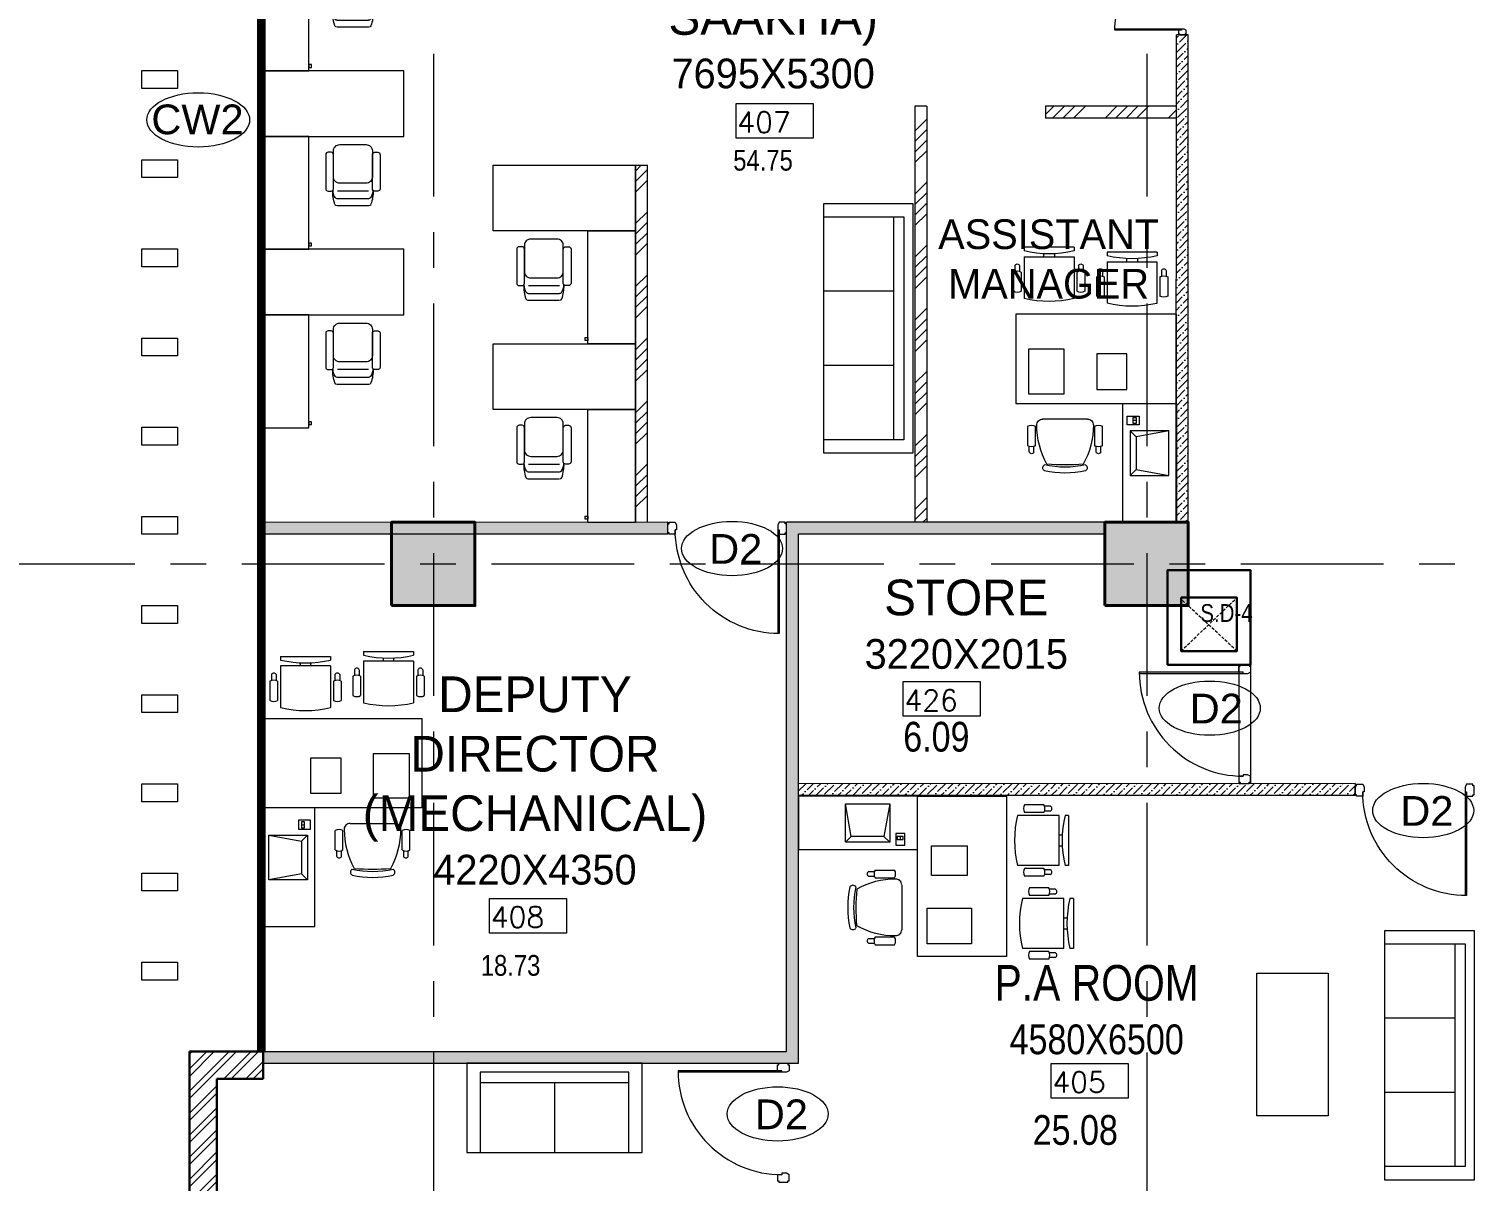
# Model space of a CAD drawing. Header units: millimetres. Extents: x 24487468 to 24959437, y -333213 to 842934.
# Drawn here: x 24724845 to 24737001, y 188550 to 198241 of the extents above; entities that cross this region are included whole.
import ezdxf

# ---------------------------------------------------------------- set-up
doc = ezdxf.new("R2010")
doc.units = ezdxf.units.MM
doc.header["$MEASUREMENT"] = 0
doc.linetypes.add('Centreline', pattern=[21, 12, -3, 3, -3])
doc.linetypes.add('DASHED2', pattern=[0.375, 0.25, -0.125])
for name, color, linetype, lineweight in [('A 0.13 dw', 175, 'Continuous', 5), ('A 0.13furniture', 30, 'Continuous', 0), ('AREA', 7, 'Continuous', 5), ('COLUMN', 12, 'Continuous', 40), ('HACTH', 8, 'Continuous', 0), ('hatch', 9, 'Continuous', 0), ('p1 plan grid lck', 6, 'Continuous', 5), ('room number', 99, 'Continuous', 20), ('text', 7, 'Continuous', 15), ('TEXT ROOM', 3, 'Continuous', 15), ('wall', 53, 'Continuous', 15), ('Wall1', 37, 'Continuous', 30), ('WALL2', 4, 'Continuous', 15), ('win shutters', 140, 'Continuous', 25)]:
    doc.layers.add(name, color=color, linetype=linetype, lineweight=lineweight)
doc.styles.add('arial', font='times.ttf')
doc.styles.add('ATTR', font='romans.shx', dxfattribs={"width": 0.8, "height": 0.48})
doc.styles.add('LABEL', font='arial.ttf', dxfattribs={"height": 18})
doc.styles.add('ordinary', font='arial.ttf')
doc.styles.add('ROMANS', font='romans__.ttf')
doc.styles.add('Tahoma', font='technic_.ttf')

# ---------------------------------------------------------------- blocks, each defined once
blk = doc.blocks.new('column 350')
at = {"layer": 'COLUMN', "ltscale": 100}
h = blk.add_hatch(color=256, dxfattribs=at)
h.dxf.hatch_style = 1
h.paths.add_polyline_path([(1327.5, 1037.5), (627.5, 1037.5), (627.5, 337.5), (1327.5, 337.5)])
blk.add_lwpolyline([(627.5, 1037.5), (1327.5, 1037.5), (1327.5, 337.5), (627.5, 337.5)], close=True, dxfattribs=at)
blk = doc.blocks.new('md1')
at = {"layer": 'A 0.13 dw'}
for p, q in [((-924, 1799), (-936, 1799)), ((-936, 1799), (-936, 1748)), ((-936, 1748), (-911, 1736)), ((-924, 1811), (-924, 1799)), ((-848, 1811), (-924, 1811)), ((-911, 1736), (-874, 1736)), ((-874, 1736), (-874, 1748)), ((-874, 1748), (-836, 1748)), ((-874, 1748), (0, 1748)), ((-874, 1736), (0, 1736)), ((-848, 1799), (-848, 1811)), ((-836, 1799), (-848, 1799)), ((-836, 1748), (-836, 1799)), ((-936, 0), (-911, 12)), ((-936, -51), (-936, 0)), ((-911, 12), (-874, 12)), ((-874, 12), (-874, 0)), ((-874, 12), (0, 12)), ((-874, 0), (-836, 0)), ((-874, 0), (0, 0)), ((-836, 0), (-836, -51)), ((-924, -51), (-936, -51)), ((-924, -63), (-924, -51)), ((-848, -63), (-924, -63)), ((-836, -51), (-848, -51)), ((-848, -51), (-848, -63))]:
    blk.add_line(p, q, dxfattribs=at)
for points in [[(0, 1748), (0, 1748, -0.414214), (-874, 874)], [(0, 0), (0, 0, 0.414214), (-874, 874)]]:
    blk.add_lwpolyline(points, format="xyb", dxfattribs=at)
blk = doc.blocks.new('Door1000-flat-3')
at = {"layer": 'A 0.13 dw'}
for p, q in [((-38, 0), (-38, -12)), ((38, 0), (-38, 0)), ((-38, -12), (-50, -12)), ((-50, -12), (-50, -63)), ((-50, -63), (-25, -75)), ((-25, -75), (12, -75)), ((12, -75), (12, -63)), ((12, -63), (50, -63)), ((38, -12), (38, 0)), ((50, -12), (38, -12)), ((50, -63), (50, -12)), ((-50, -937), (-25, -925)), ((-50, -988), (-50, -937)), ((-25, -925), (12, -925)), ((12, -925), (12, -937)), ((12, -925), (886, -925)), ((12, -937), (50, -937)), ((12, -937), (886, -937)), ((50, -937), (50, -988)), ((-38, -988), (-50, -988)), ((-38, -1000), (-38, -988)), ((38, -1000), (-38, -1000)), ((50, -988), (38, -988)), ((38, -988), (38, -1000))]:
    blk.add_line(p, q, dxfattribs=at)
blk.add_lwpolyline([(886, -937), (886, -937, 0.414214), (12, -63)], format="xyb", dxfattribs=at)
blk = doc.blocks.new('Production Armchair 1-flat-3-flat-1')
at = {"layer": 'A 0.13furniture'}
for p, q in [((175, 302), (224, 302)), ((175, 262), (225, 262)), ((231, 315), (393, 315)), ((231, 250), (393, 250)), ((454, 189), (454, -188)), ((175, -261), (225, -261)), ((175, -300), (224, -300)), ((231, -248), (393, -248)), ((231, -313), (393, -313))]:
    blk.add_line(p, q, dxfattribs=at)
for centre, radius, start, end in [((185, 282), 21.8, 114.8953, 245.3358), ((284, 282), 62.8, 148.9511, 211.0489), ((340, 282), 62.8, 328.9511, 31.0489), ((804, 0), 804, 167.6021, 192.3979), ((44, 156), 30.3, 34.2916, 145.7084), ((854, 0), 804, 167.6021, 192.3979), ((1965, 0), 1896, 175.3453, 184.606), ((402, -433), 672, 89.8784, 119.0931), ((405, 190), 48.9, 359.252, 92.1864), ((44, -156), 30.3, 214.2902, 325.7098), ((402, 435), 672, 240.894, 270.1219), ((405, -188), 48.9, 267.8132, 0.748), ((185, -280), 21.8, 114.6645, 245.1044), ((284, -281), 62.8, 148.9511, 211.0489), ((340, -281), 62.8, 328.9511, 31.0489)]:
    blk.add_arc(centre, radius, start, end, dxfattribs=at)
at = {"layer": 'A 0.13furniture', "style": 'ATTR', "text_generation_flag": 4, "width": 0.8, "flags": 9}
blk.add_attdef('ESTCODE', (0, 0), '', height=0.126, rotation=270, dxfattribs=at)
blk = doc.blocks.new('Executive Armchair 1-flat-5-flat-1')
at = {"layer": 'A 0.13furniture'}
for p, q in [((-207.9205, 299.7425), (-369.9195, 299.7425)), ((-152.609, 286.8125), (-201.71775, 286.7925)), ((-152.68875, 247.275), (-200.6105, 247.28)), ((-80.00175, 209.8875), (-430.05475, 209.8875)), ((-207.9205, 234.94), (-369.9195, 234.94)), ((-80.00175, -209.89), (-80.00175, 209.8875)), ((0, 210), (-30.0025, 210)), ((0, 210), (0, -210)), ((-53.85975, 45), (-80.00175, 45)), ((-80.00175, -45), (-53.8405, -45)), ((-80.00175, -209.89), (-430.001, -209.89)), ((-207.9205, -234.9425), (-369.9195, -234.9425)), ((0, -210), (-30.0025, -210)), ((-207.9205, -299.745), (-369.9195, -299.745)), ((-152.609, -286.815), (-201.71775, -286.795)), ((-152.68875, -247.2775), (-200.6105, -247.2825))]:
    blk.add_line(p, q, dxfattribs=at)
for centre, radius, start, end in [((-316.09875, 267.3425), 62.82115, 148.951400001, 211.048700002), ((-261.74125, 267.3425), 62.82123, 328.951400001, 31.04859), ((-161.7745, 267.0625), 21.77348, 294.664000001, 65.104889999), ((439.44675, 0.11), 894.44925, 166.435999999, 193.5788), ((839.5795, 0), 894.58, 166.423299999, 193.576700001), ((-316.099, -267.3425), 62.821, 148.951299998, 211.048700002), ((-261.741, -267.3425), 62.821, 328.951299998, 31.04867), ((-161.7745, -267.065), 21.77342, 294.894900003, 65.336150001)]:
    blk.add_arc(centre, radius, start, end, dxfattribs=at)
at = {"layer": 'A 0.13furniture', "style": 'ATTR', "text_generation_flag": 4, "width": 0.8, "flags": 9}
blk.add_attdef('ESTCODE', (0, 0), '', height=0.1199, rotation=90, dxfattribs=at)
blk = doc.blocks.new('Executive Armchair 1-flat-6-flat-1')
at = {"layer": 'A 0.13furniture'}
for p, q in [((-207.9205, 299.7425), (-369.9195, 299.7425)), ((-152.609, 286.8125), (-201.71775, 286.7925)), ((-152.68875, 247.275), (-200.6105, 247.28)), ((-80.00175, 209.8875), (-430.05475, 209.8875)), ((-207.9205, 234.94), (-369.9195, 234.94)), ((-80.00175, -209.89), (-80.00175, 209.8875)), ((0, 210), (-30.0025, 210)), ((0, 210), (0, -210)), ((-53.85975, 45), (-80.00175, 45)), ((-80.00175, -45), (-53.8405, -45)), ((-80.00175, -209.89), (-430.001, -209.89)), ((-207.9205, -234.9425), (-369.9195, -234.9425)), ((0, -210), (-30.0025, -210)), ((-207.9205, -299.745), (-369.9195, -299.745)), ((-152.609, -286.815), (-201.71775, -286.795)), ((-152.68875, -247.2775), (-200.6105, -247.2825))]:
    blk.add_line(p, q, dxfattribs=at)
for centre, radius, start, end in [((-316.09875, 267.3425), 62.82115, 148.951400001, 211.048700002), ((-261.74125, 267.3425), 62.82123, 328.951400001, 31.04859), ((-161.7745, 267.0625), 21.77348, 294.664000001, 65.104889999), ((439.44675, 0.11), 894.44925, 166.435999999, 193.5788), ((839.5795, 0), 894.58, 166.423299999, 193.576700001), ((-316.099, -267.3425), 62.821, 148.951299998, 211.048700002), ((-261.741, -267.3425), 62.821, 328.951299998, 31.04867), ((-161.7745, -267.065), 21.77342, 294.894900003, 65.336150001)]:
    blk.add_arc(centre, radius, start, end, dxfattribs=at)
at = {"layer": 'A 0.13furniture', "style": 'ATTR', "text_generation_flag": 4, "width": 0.8, "flags": 9}
blk.add_attdef('ESTCODE', (0, 0), '', height=0.1199, rotation=90, dxfattribs=at)
blk = doc.blocks.new('ASD-flat-1-flat-1')
at = {"layer": 'A 0.13furniture'}
for p, q in [((552383, -73628), (551383, -73628)), ((551383, -73628), (551383, -74078)), ((551777, -74017), (551777, -73692)), ((551827, -73967), (551777, -73692)), ((551777, -73692), (552152, -73692)), ((552152, -73692), (552102, -73967)), ((552152, -73692), (552152, -74017)), ((551777, -74017), (551827, -73967)), ((552152, -74017), (551777, -74017)), ((552102, -73967), (551827, -73967)), ((552102, -73967), (552152, -74017)), ((552202, -73942), (552202, -74042)), ((552277, -73942), (552202, -73942)), ((552214, -73967), (552214, -73992)), ((552264, -73967), (552214, -73967)), ((552214, -73992), (552264, -73992)), ((552239, -73967), (552239, -73992)), ((552264, -73992), (552264, -73967)), ((552277, -74042), (552277, -73942)), ((551383, -74078), (552383, -74078)), ((552202, -74042), (552277, -74042))]:
    blk.add_line(p, q, dxfattribs=at)
for points in [[(553133, -73628), (553133, -74978), (552383, -74978), (552383, -73628)], [(552801, -74296), (552501, -74296), (552501, -74046), (552801, -74046)], [(552839, -74871), (552464, -74871), (552464, -74571), (552839, -74571)]]:
    blk.add_lwpolyline(points, close=True, dxfattribs=at)
for name, p in [('Executive Armchair 1-flat-6-flat-1', (553655, -74001)), ('Production Armchair 1-flat-3-flat-1', (551797, -74565)), ('Executive Armchair 1-flat-5-flat-1', (553696, -74699))]:
    blk.add_blockref(name, p, dxfattribs=at)
at = {"layer": 'A 0.13furniture', "style": 'ATTR', "width": 0.8, "flags": 9}
blk.add_attdef('ESTCODE', (551777, -73692), '', height=0.00147, dxfattribs=at)
blk = doc.blocks.new('tt1')
at = {"layer": 'A 0.13furniture'}
for p, q in [((-1136, 904), (-1136, 641)), ((-1078, 902), (-1078, 639)), ((-1012, 901), (-1012, 640))]:
    blk.add_line(p, q, dxfattribs=at)
for points in [[(0, 0), (-552, 0), (-552, 1198), (0, 1198)], [(-552, 0), (-1502, 0), (-1502, 400), (-552, 400)], [(-1450, 400), (-1474, 400), (-1474, 422), (-1450, 422)]]:
    blk.add_lwpolyline(points, close=True, dxfattribs=at)
for points in [[(-993, 934), (-706, 934, 0.414214), (-686, 953), (-686, 979, 0.414214), (-706, 999), (-993, 999, 0.414214), (-1012, 979), (-1012, 953, 0.414214)], [(-673, 934), (-895, 934, 0.414214), (-947, 881), (-947, 660, 0.414214), (-895, 607), (-673, 607, 0.414214), (-621, 660), (-621, 881, 0.414214)], [(-993, 607), (-706, 607, -0.414214), (-686, 588), (-686, 562, -0.414214), (-706, 542), (-993, 542, -0.414214), (-1012, 562), (-1012, 588, -0.414214)]]:
    blk.add_lwpolyline(points, format="xyb", close=True, dxfattribs=at)
for centre, radius, start, end in [((-1117, 904), 19.6, 110.5247, 180), ((-1022, 650), 290, 87.2024, 110.5247), ((-1058, 902), 19.6, 125.6622, 180), ((-1008, 832), 106, 88.5058, 125.6622), ((-1117, 637), 19.6, 180, 249.4753), ((-1022, 891), 290, 249.4753, 272.7976), ((-1058, 639), 19.6, 180, 234.3378), ((-1008, 709), 106, 234.3378, 271.4942)]:
    blk.add_arc(centre, radius, start, end, dxfattribs=at)
blk = doc.blocks.new("84'' Sofa-flat-3-flat-1")
at = {"layer": 'A 0.13furniture'}
for p, q in [((-1987.5, -75), (-1987.5, -749.999925)), ((-112.5, -75), (-1987.5, -75)), ((-112.5, -749.999925), (-112.5, -75)), ((-112.5, -162.5), (-1987.5, -162.5)), ((-1362.5, -162.5), (-1362.5, -749.999925)), ((-737.5, -162.5), (-737.5, -749.999925))]:
    blk.add_line(p, q, dxfattribs=at)
blk.add_lwpolyline([(0, -749.999925), (0, 0), (-2100, 0), (-2100, -749.999925)], close=True, dxfattribs=at)
at = {"layer": 'A 0.13furniture', "style": 'ATTR', "text_generation_flag": 4, "width": 0.8, "flags": 9}
blk.add_attdef('ESTCODE', (0, 0), '', height=0.42, rotation=180, dxfattribs=at)
blk = doc.blocks.new('*U36')
at = {"layer": 'room number'}
blk.add_lwpolyline([(45.9, 40.4), (45.9, 240.4), (490.9, 240.4), (490.9, 40.4)], close=True, dxfattribs=at)
at = {"layer": 'room number', "style": 'ROMANS'}
blk.add_attdef('ROOM_NUM', (53.1, 72.5), '', height=120, dxfattribs=at)
blk = doc.blocks.new('s11')
at = {"layer": 'A 0.13furniture'}
for p, q in [((-1363, 675), (-1363, 0)), ((-113, 675), (-1363, 675)), ((-113, 0), (-113, 675)), ((-1363, 587), (-1363, 0)), ((-113, 587), (-1363, 587)), ((-738, 587), (-738, 0))]:
    blk.add_line(p, q, dxfattribs=at)
blk.add_lwpolyline([(0, 0), (0, 750), (-1475, 750), (-1475, 0)], close=True, dxfattribs=at)
at = {"layer": 'A 0.13furniture', "style": 'ATTR', "text_generation_flag": 4, "width": 0.8, "flags": 9}
blk.add_attdef('ESTCODE', (0, 750), '', height=0.42, rotation=180, dxfattribs=at)

msp = doc.modelspace()

# ---------------------------------------------------------------- hatches: boundary and pattern name
at = {"layer": 'hatch', "ltscale": 100}
h = msp.add_hatch(dxfattribs=at)
h.set_pattern_fill('ANSI36', color=256, scale=350)
h.paths.add_polyline_path([(24731799.7, 218560.3), (24731699.7, 218560.3), (24731699.7, 211490.5), (24731699.7, 207890.5), (24734679.2, 207890), (24734679.2, 207990.6), (24731799.7, 207990.5), (24731799.7, 211490.5), (24731799.7, 214890.5), (24733708.2, 214890.5), (24733708.2, 214990.5), (24731799.7, 214990.5)])
h.paths.add_polyline_path([(24730699.6, 214990.5), (24728128.2, 214990.5), (24728128.2, 214890.5), (24730699.6, 214890.5)])
h.paths.add_polyline_path([(24729892.3, 206090.5), (24729792.3, 206090.5), (24729792.3, 202790.6), (24729892.3, 202790.6)])
h.paths.add_polyline_path([(24727897.2, 206090.5), (24726811.5, 206090.5), (24726811.6, 205990.5), (24727897.2, 205990.5)])
h.paths.add_polyline_path([(24728792.3, 206090.5), (24728597.2, 206090.5), (24728597.2, 205990.5), (24728792.3, 205990.5)])
h.paths.add_polyline_path([(24734192.7, 202790.6), (24726812.3, 202790.6), (24726812.3, 202690.6), (24734192.7, 202690.6)])
h.paths.add_polyline_path([(24729892.3, 202690.6), (24729792.3, 202690.6), (24729792.3, 199390.5), (24729892.3, 199390.5)])
h.paths.add_polyline_path([(24728792.3, 199490.5), (24728596.6, 199490.5), (24728596.6, 199390.5), (24728792.3, 199390.5)])
h.paths.add_polyline_path([(24727896.6, 199490.5), (24726813, 199490.5), (24726813, 199390.5), (24727896.6, 199390.5)])
h.paths.add_polyline_path([(24730218.3, 194090.6), (24728596.1, 194090.5), (24728596.1, 193990.5), (24730218.3, 193990.6)])
h.paths.add_polyline_path([(24727896.1, 194090.4), (24726814.1, 194090.3), (24726814.1, 193990.3), (24727896.1, 193990.4)])
h = msp.add_hatch(dxfattribs=at)
h.set_pattern_fill('ANSI36', color=256, scale=350)
h.paths.add_polyline_path([(24734596.5, 198190.5), (24734496.5, 198190.5), (24734496.1, 194090.5), (24734596.1, 194090.5)])
h = msp.add_hatch(dxfattribs=at)
h.set_pattern_fill('ANSI34', color=256, scale=500)
h.set_pattern_definition([(45, (24732346.46, 195840.5), (-265.165, 265.165), []), (45, (24732434.85, 195840.5), (-265.165, 265.165), []), (45, (24732523.24, 195840.5), (-265.165, 265.165), []), (45, (24732611.63, 195840.5), (-265.165, 265.165), [])])
h.paths.add_polyline_path([(24732396.5, 197590.5), (24732296.5, 197590.5), (24732296.5, 194090.5), (24732396.5, 194090.5)])
h = msp.add_hatch(dxfattribs=at)
h.set_pattern_fill('ANSI34', color=256, scale=500)
h.set_pattern_definition([(45, (24733946.47, 197540.5), (-265.17, 265.17), []), (45, (24734034.85, 197540.5), (-265.17, 265.17), []), (45, (24734123.24, 197540.5), (-265.17, 265.17), []), (45, (24734211.63, 197540.5), (-265.17, 265.17), [])])
h.paths.add_polyline_path([(24734496.5, 197590.5), (24733396.5, 197590.5), (24733396.5, 197490.5), (24734496.5, 197490.5)])
h = msp.add_hatch(dxfattribs=at)
h.set_pattern_fill('ANSI34', color=256, scale=500)
h.set_pattern_definition([(45, (24729997.2, 195592.4), (-265.165, 265.165), []), (45, (24730085.58, 195592.4), (-265.165, 265.165), []), (45, (24730173.97, 195592.4), (-265.165, 265.165), []), (45, (24730262.36, 195592.4), (-265.165, 265.165), [])])
h.paths.add_polyline_path([(24730047.2, 197094.2), (24729947.2, 197094.2), (24729947.2, 194090.6), (24730047.2, 194090.6)])
h = msp.add_hatch(dxfattribs=at)
h.set_pattern_fill('ANSI36', color=256, scale=350)
h.paths.add_polyline_path([(24731318.3, 193990.5), (24733896.1, 193990.5), (24733896.1, 194090.5), (24731218.3, 194090.5), (24731218.6, 189640.7), (24726815.1, 189640.3), (24726815.1, 189540.3), (24731318.6, 189540.7)])
h = msp.add_hatch(dxfattribs=at)
h.set_pattern_fill('ANSI36', color=256, scale=350)
h.paths.add_polyline_path([(24736000.5, 191892.6), (24731318.5, 191892.3), (24731318.5, 191792.3), (24736000.6, 191792.6)])
h = msp.add_hatch(dxfattribs=at)
h.set_pattern_fill('ANSI32', color=256, scale=350)
h.paths.add_polyline_path([(24726425.1, 189410.5), (24726815.1, 189410.5), (24726815.1, 189640.5), (24726195.1, 189640.5), (24726195.1, 179890.5), (24728595.1, 179890.5), (24728595.1, 180755.5), (24728365.1, 180755.5), (24728365.1, 180120.5), (24726425.1, 180120.5)])
h.paths.add_polyline_path([(24734985.1, 180755.5), (24734985.1, 182090.5), (24734595.1, 182090.5), (24734595.1, 181975.5), (24734870.1, 181975.5), (24734870.1, 180440.5), (24733760.1, 180440.5), (24733760.1, 180755.5), (24733645.1, 180755.5), (24733645.1, 180325.5), (24734985.1, 180325.5)])
h.paths.add_polyline_path([(24733875.1, 182840.5), (24734755.1, 182840.5), (24734755.1, 182090.5), (24734985.1, 182090.5), (24734985.1, 182840.5), (24737100.6, 182840.5), (24737100.6, 182955.5), (24731126.1, 182955.5), (24731126.1, 182840.5), (24733645.1, 182840.5), (24733645.1, 181505.5), (24733875.1, 181505.5)])
h.paths.add_polyline_path([(24733895.1, 181505.5), (24733645.1, 181505.5), (24733645.1, 181390.5), (24733895.1, 181390.5)])
h.paths.add_polyline_path([(24731241.1, 182091.2), (24731126.1, 182091.2), (24731126.1, 180755.5), (24731241.1, 180755.5)])
h.paths.add_polyline_path([(24737100.6, 182090.5), (24736985.6, 182090.5), (24736985.6, 180755.5), (24737100.6, 180755.5)])
h.paths.add_polyline_path([(24743121.1, 180755.5), (24740870.1, 180755.5), (24740870.1, 179890.5), (24743121.1, 179890.5)])
h.paths.add_polyline_path([(24740985.1, 180005.5), (24740985.1, 180640.5), (24743006.1, 180640.5), (24743006.1, 180005.5)], flags=16)

# ---------------------------------------------------------------- linework, layer by layer
at = {"layer": 'A 0.13furniture'}
msp.add_lwpolyline([(24735174.5, 189098.2), (24735174.5, 190298.2), (24735774.5, 190298.2), (24735774.5, 189098.2)], close=True, dxfattribs=at)
at = {"layer": 'HACTH', "linetype": 'DASHED2', "ltscale": 100}
for p, q in [((24734536.1, 193007.6), (24735006.1, 193457.6)), ((24735006.1, 193007.6), (24734536.1, 193443.6))]:
    msp.add_line(p, q, dxfattribs=at)
at = {"layer": 'p1 plan grid lck', "linetype": 'Centreline', "ltscale": 100}
for p, q in [((24728247.7, 223231), (24728247.7, 176384)), ((24734247.7, 223231), (24734247.7, 176384)), ((24709837.4, 193740.5), (24762027.1, 193740.5))]:
    msp.add_line(p, q, dxfattribs=at)
at = {"layer": 'text', "ltscale": 100}
for centre, major_axis, ratio in [((24726269.5, 197475.3), (-432.5, 0), 0.5276082), ((24730759.3, 193869.9), (-424.8, 0), 0.5372842), ((24734777.7, 192527.5), (-424.8, 0), 0.5372842), ((24736572.3, 191666.3), (-424.8, 0), 0.5372842), ((24731143.2, 189114.6), (-424.8, 0), 0.5372842)]:
    msp.add_ellipse(centre, major_axis=major_axis, ratio=ratio, dxfattribs=at)
at = {"layer": 'wall', "ltscale": 100}
for points in [[(24725796.1, 197890.5), (24726096.1, 197890.5), (24726096.1, 197740.5), (24725796.1, 197740.5)], [(24725796.1, 197140.5), (24726096.1, 197140.5), (24726096.1, 196990.5), (24725796.1, 196990.5)], [(24725796.1, 196390.5), (24726096.1, 196390.5), (24726096.1, 196240.5), (24725796.1, 196240.5)], [(24725796.1, 195640.5), (24726096.1, 195640.5), (24726096.1, 195490.5), (24725796.1, 195490.5)], [(24725796.1, 194890.5), (24726096.1, 194890.5), (24726096.1, 194740.5), (24725796.1, 194740.5)], [(24725796.1, 194140.5), (24726096.1, 194140.5), (24726096.1, 193990.5), (24725796.1, 193990.5)], [(24725796.1, 193390.5), (24726096.1, 193390.5), (24726096.1, 193240.5), (24725796.1, 193240.5)], [(24725796.1, 192640.5), (24726096.1, 192640.5), (24726096.1, 192490.5), (24725796.1, 192490.5)], [(24725796.1, 191890.5), (24726096.1, 191890.5), (24726096.1, 191740.5), (24725796.1, 191740.5)], [(24725796.1, 191140.5), (24726096.1, 191140.5), (24726096.1, 190990.5), (24725796.1, 190990.5)], [(24725796.1, 190390.5), (24726096.1, 190390.5), (24726096.1, 190240.5), (24725796.1, 190240.5)]]:
    msp.add_lwpolyline(points, close=True, dxfattribs=at)
at = {"layer": 'Wall1', "ltscale": 100}
for p, q in [((24726810.5, 210940.5), (24726815.1, 189640.5)), ((24726195.1, 179890.5), (24726195.1, 189640.5)), ((24726195.1, 189640.5), (24726815.1, 189640.5)), ((24726800.1, 189640.5), (24726815.1, 189640.5)), ((24726815.1, 189640.5), (24726815.1, 189410.5)), ((24726425.1, 180120.5), (24726425.1, 189410.5)), ((24726425.1, 189410.5), (24726815.1, 189410.5))]:
    msp.add_line(p, q, dxfattribs=at)
for points in [[(24734421.1, 192892.6), (24735121.1, 192892.6), (24735121.1, 193687.6), (24734421.1, 193687.6)], [(24734536.1, 193457.6), (24735006.1, 193457.6), (24735006.1, 193007.6), (24734536.1, 193007.6)]]:
    msp.add_lwpolyline(points, close=True, dxfattribs=at)
at = {"layer": 'WALL2', "ltscale": 100}
for p, q in [((24734496.1, 194090.5), (24734496.5, 198190.5)), ((24734596.5, 198190.5), (24734496.5, 198190.5)), ((24734596.1, 194090.5), (24734596.5, 198190.5)), ((24732396.5, 197590.5), (24732296.5, 197590.5)), ((24732296.5, 197590.5), (24732296.5, 194090.5)), ((24732396.5, 197590.5), (24732396.5, 194090.5)), ((24734496.5, 197590.5), (24733396.5, 197590.5)), ((24733396.5, 197590.5), (24733396.5, 197490.5)), ((24734496.5, 197490.5), (24733396.5, 197490.5)), ((24729947.2, 194090.6), (24729947.2, 197094.2)), ((24729947.2, 197094.2), (24730047.2, 197094.2)), ((24730047.2, 194090.6), (24730047.2, 197094.2)), ((24730218.3, 194090.6), (24726800.1, 194090.3)), ((24730218.3, 193990.6), (24730218.3, 194090.6)), ((24731218.6, 189640.7), (24731218.3, 194090.5)), ((24733896.1, 194090.5), (24731218.3, 194090.5)), ((24730218.3, 193990.6), (24726800.1, 193990.3)), ((24731318.6, 189540.7), (24731318.3, 193990.5)), ((24733896.1, 193990.5), (24731318.3, 193990.5)), ((24735021.1, 192892.6), (24735021.2, 191892.5)), ((24735121.1, 192892.6), (24735121.2, 191892.5)), ((24736000.5, 191892.6), (24731318.4, 191892.3)), ((24736000.5, 191892.6), (24736000.6, 191792.6)), ((24736000.6, 191792.6), (24731318.4, 191792.3)), ((24726815.1, 189640.3), (24731218.6, 189640.7)), ((24726815.1, 189540.3), (24731318.6, 189540.7)), ((24730447.6, 189540.7), (24730547.6, 189540.7))]:
    msp.add_line(p, q, dxfattribs=at)
at = {"layer": 'win shutters', "ltscale": 100, "const_width": 75}
msp.add_lwpolyline([(24726800.1, 189640.5), (24726800, 212290.5)], dxfattribs=at)

# ---------------------------------------------------------------- block references
at = {"layer": 'A 0.13 dw', "xscale": -1, "rotation": 90}
for p in [(24730218.3, 194040.6), (24736000.6, 191836.9)]:
    msp.add_blockref('Door1000-flat-3', p, dxfattribs=at)
at = {"layer": 'A 0.13 dw', "rotation": 180}
for p in [(24735070.8, 191892.5), (24731191.1, 188540.7)]:
    msp.add_blockref('Door1000-flat-3', p, dxfattribs=at)
at = {"layer": 'A 0.13furniture', "xscale": -1, "rotation": 270}
for name, p in [("84'' Sofa-flat-3-flat-1", (24732280.6, 196771)), ('ASD-flat-1-flat-1', (24808124.6, -357292.6)), ("84'' Sofa-flat-3-flat-1", (24737000.6, 190658.8))]:
    msp.add_blockref(name, p, dxfattribs=at)
at = {"layer": 'A 0.13furniture', "rotation": 90}
msp.add_blockref('ASD-flat-1-flat-1', (24653171.6, -360692.6), dxfattribs=at)
at = {"layer": 'A 0.13furniture'}
for name, p in [('ASD-flat-1-flat-1', (24179935.3, 265416.1)), ('s11', (24730003.8, 188790.6))]:
    msp.add_blockref(name, p, dxfattribs=at)
at = {"layer": 'COLUMN', "rotation": 89.99999999994951}
for p in [(24728933.6, 192763), (24734933.6, 192763)]:
    msp.add_blockref('column 350', p, dxfattribs=at)
at = {"layer": 'room number', "xscale": 1.456692913385827, "yscale": 1.456692913385827, "zscale": 0.984251968503937}
for p, values in [((24730726.3, 197262.2), {'ROOM_NUM': '407'}), ((24732131.9, 192400.6), {'ROOM_NUM': '426'}), ((24728653, 190577.4), {'ROOM_NUM': '408'}), ((24733375.9, 189188.7), {'ROOM_NUM': '405'})]:
    msp.add_blockref('*U36', p, dxfattribs=at).add_auto_attribs(values)
at = {"layer": 'WALL2', "xscale": -1, "rotation": 270}
for p in [(24726800.1, 199390.5), (24726800.1, 197888.7), (24726800.1, 196386.9)]:
    msp.add_blockref('tt1', p, dxfattribs=at)
at = {"layer": 'WALL2', "xscale": 0.6403191634977956, "yscale": 0.6403191634977956, "zscale": 0.6403191634977956, "rotation": 180}
msp.add_blockref('md1', (24733979.3, 199350.2), dxfattribs=at)
at = {"layer": 'WALL2', "rotation": 90.00000000000001}
for p in [(24729947.2, 197094.2), (24729947.2, 195592.4)]:
    msp.add_blockref('tt1', p, dxfattribs=at)

# ---------------------------------------------------------------- texts
at = {"layer": 'AREA', "attachment_point": 1, "style": 'Tahoma'}
for s, insert, char_height, width in [('54.75', (24730769.6, 197223.4), 174.8, 568.072), ('6.09', (24732199.1, 192412.3), 250, 612.498), ('18.73', (24728646.1, 190451.5), 174.8, 468.518), ('25.08', (24733288.1, 189104.9), 250, 681.195)]:
    msp.add_mtext(s, dxfattribs=dict(at, insert=insert, char_height=char_height, width=width))
at = {"layer": 'text', "ltscale": 100, "insert": (24725875.3, 197604.6), "char_height": 250, "width": 155.781, "attachment_point": 1, "style": 'ordinary'}
msp.add_mtext('CW2', dxfattribs=at)
at = {"layer": 'text', "ltscale": 100, "char_height": 200, "attachment_point": 1, "style": 'ordinary'}
for insert in [(24730567.4, 193991.5), (24734609.1, 192649.1), (24736380.4, 191788), (24730951.3, 189236.2)]:
    msp.add_mtext_dynamic_manual_height_columns('{\\H1.25x;D2}', width=373.513, gutter_width=15, heights=[0], dxfattribs=dict(at, insert=insert))
at = {"layer": 'text', "insert": (24734842.9, 193402.5), "char_height": 150, "width": 4499.814, "attachment_point": 2, "style": 'LABEL'}
msp.add_mtext('\\pi-450,l600,t600;{\\fTechnic|b0|i0|c2|p2;S.D-4}', dxfattribs=at)
at = {"layer": 'TEXT ROOM', "char_height": 300, "width": 3012.597, "attachment_point": 5, "style": 'arial'}
for s, insert in [('{\\fNirmala UI|b0|i0|c0|p34;(MECHANICAL SAAKHA)\\P\\H0.83333x;7695X5300}', (24731105.1, 198364.2)), ('{\\fNirmala UI|b0|i0|c0|p34;\\H0.83333x;ASSISTANT MANAGER}', (24733422.1, 196303.8)), ('{\\fTechnic|b0|i0|c2|p2;\\P\\fNirmala UI|b0|i0|c0|p34;STORE\\P\\H0.83333x;3220X2015}', (24732729.5, 193481.8)), ('{\\fNirmala UI|b0|i0|c0|p34;DEPUTY DIRECTOR \\P(MECHANICAL)\\P\\H0.83333x;4220X4350}', (24729101.8, 191917.4)), ('{\\fTechnic|b0|i0|c2|p2;P.A ROOM\\P\\H0.83333x;4580X6500}', (24733826.2, 189990.2))]:
    msp.add_mtext(s, dxfattribs=dict(at, insert=insert))

doc.saveas('drawing.dxf')
